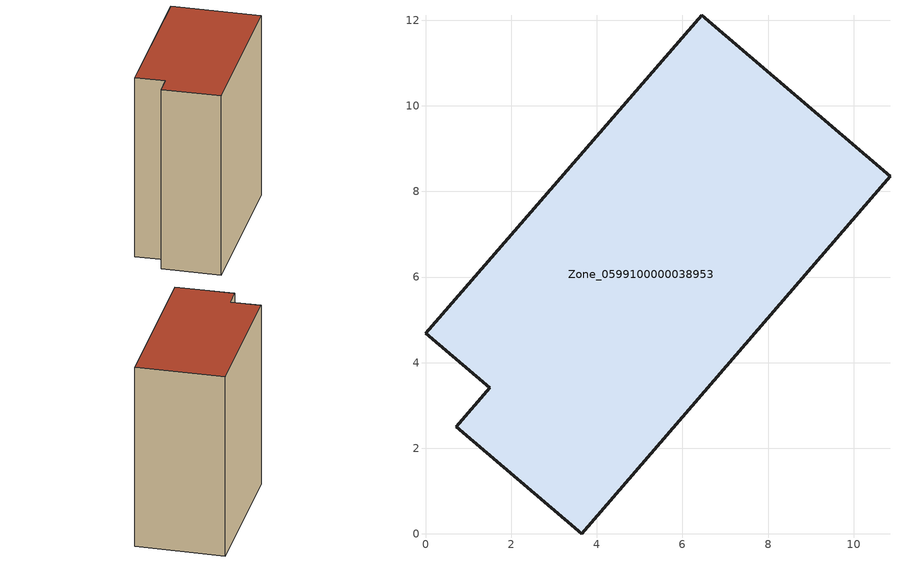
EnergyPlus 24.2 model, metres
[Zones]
Zone_0599100000038953
 floor ground (C_G): 0.72,2.5 1.5,3.41 0,4.69 6.45,12.12 10.85,8.35 3.65,0 z0
 wall outside (C_F): 1.5,3.41 0.72,2.5 3.65,0 10.85,8.35 6.45,12.12 0,4.69 1.5,3.41 z0:12.62
 roof outside (C_R): 6.45,12.12 0,4.69 1.5,3.41 0.72,2.5 3.65,0 10.85,8.35 z12.62
[BUILDING]
Pand.0599100000038953: North Axis=0; Terrain=City; Loads Convergence Tolerance Value=0.04; Temperature Convergence Tolerance Value=0.4; Solar Distribution=FullExterior; Maximum Number of Warmup Days=25; Minimum Number of Warmup Days=1
[Site:Location]
Rotterdam.The.Hague.AP_ZH_NLD Design_Conditions: Latitude=51.96; Longitude=4.45; Time Zone=1; Elevation=-4.5
[SITE:GROUNDTEMPERATURE:BUILDINGSURFACE]
18, 18, 18, 18, 18, 18, 18, 18, 18, 18, 18, 18
[MATERIAL] Thermal Absorptance=0.9; Solar Absorptance=0.7; Visible Absorptance=0.7
Name | Roughness | Thickness | Conductivity | Density | Specific Heat
G.TI.1946 | MediumSmooth | 0.15 | 1 | 540 | 1210
F.TI.1946 | Rough | 0.3 | 0.857143 | 1920 | 840
R.TI.1946 | MediumRough | 0.2 | 0.1 | 1500 | 1000
[CONSTRUCTION]
C_G: G.TI.1946
C_F: F.TI.1946
C_R: R.TI.1946
[ZONE]
Zone_0599100000038953: Type=1; Multiplier=1; Ceiling Height=Autocalculate; Volume=Autocalculate; Floor Area=autocalculate; Part of Total Floor Area=Yes
[ZONEINFILTRATION:DESIGNFLOWRATE]
Infil_Zone_0599100000038953: Zone or ZoneList or Space or SpaceList=Zone_0599100000038953; Schedule=AlwaysOn; Design Flow Rate Calculation Method=Flow/Area; Flow Rate per Floor Area=0.003; Constant Term Coefficient=1; Temperature Term Coefficient=0; Velocity Term Coefficient=0; Velocity Squared Term Coefficient=0
[HVACTEMPLATE:ZONE:IDEALLOADSAIRSYSTEM]
Zone_0599100000038953: Maximum Heating Supply Air Temperature=50; Minimum Cooling Supply Air Temperature=13; Maximum Heating Supply Air Humidity Ratio=0.0156; Minimum Cooling Supply Air Humidity Ratio=0.0077; Heating Limit=NoLimit; Cooling Limit=NoLimit; Dehumidification Control Type=ConstantSensibleHeatRatio; Cooling Sensible Heat Ratio=0.7; Dehumidification Setpoint=60; Humidification Control Type=None; Humidification Setpoint=30; Outdoor Air Method=None; Outdoor Air Flow Rate per Person=0.00944; Outdoor Air Flow Rate per Zone Floor Area=0; Outdoor Air Flow Rate per Zone=0; Demand Controlled Ventilation Type=None; Outdoor Air Economizer Type=NoEconomizer; Heat Recovery Type=None; Sensible Heat Recovery Effectiveness=0.7; Latent Heat Recovery Effectiveness=0.65
[ZONECONTROL:THERMOSTAT]
ThermostatControl_Zone_0599100000038953: Zone or ZoneList=Zone_0599100000038953; Control Type Schedule=DualSetpointControlType; Control 1=Thermostat_Zone_0599100000038953; Temperature Difference Between Cutout And Setpoint=0
[THERMOSTATSETPOINT:DUALSETPOINT]
Thermostat_Zone_0599100000038953: Heating Setpoint Temperature Schedule=HeatingSetpoint_Zone_0599100000038953; Cooling Setpoint Temperature Schedule=CoolingSetpoint_Zone_0599100000038953
[SCHEDULE:COMPACT]
HeatingSetpoint_Zone_0599100000038953: Through: 12/31, For: AllDays, Until: 24:00, 21
CoolingSetpoint_Zone_0599100000038953: Through: 12/31, For: AllDays, Until: 24:00, 24
DualSetpointControlType: Through: 12/31, For: AllDays, Until: 24:00, 4
AlwaysOn: Through: 12/31, For: AllDays, Until: 24:00, 1
